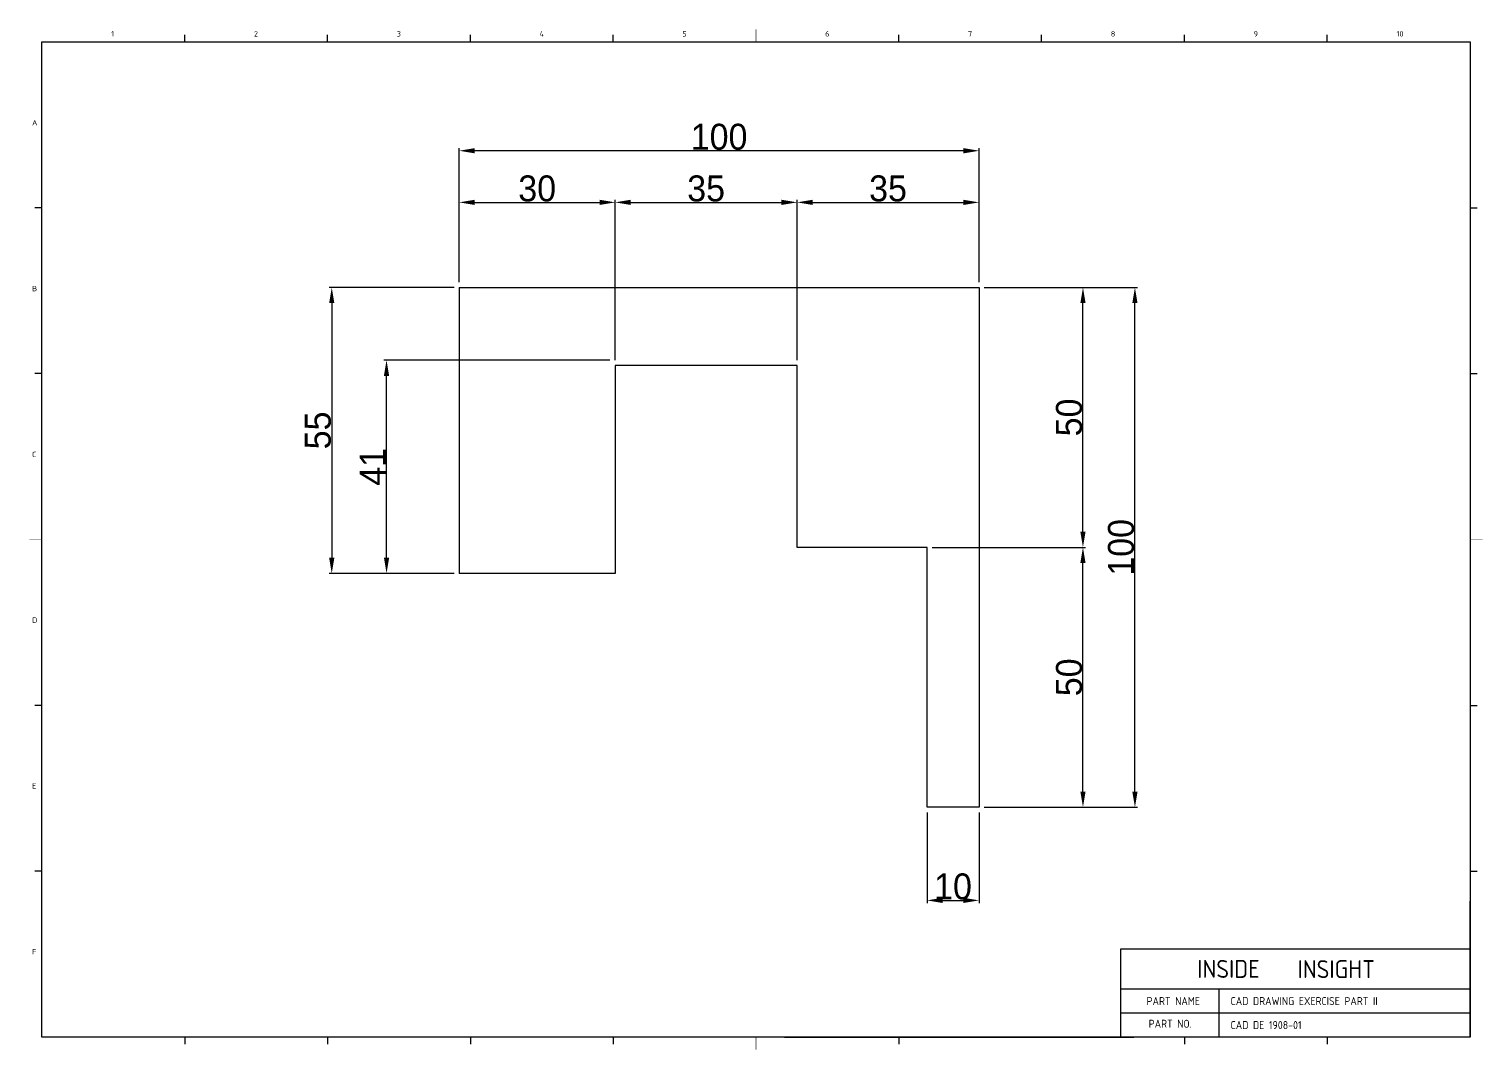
# Model space of a CAD drawing. Header units: inches. Extents: x 328 to 12229, y 132 to 477.
# Drawn here: x 6521.9 to 6801.6, y 136.5 to 332.9 of the extents above; entities that cross this region are included whole.
import ezdxf

# ---------------------------------------------------------------- set-up
doc = ezdxf.new("R2010")
doc.units = ezdxf.units.IN
doc.header["$MEASUREMENT"] = 0
doc.linetypes.add('D2', pattern=[11.2, 8, -0.8, 0.4, -0.8, 0.4, -0.8])
doc.layers.add('3', color=3, linetype='D2')
doc.layers.add('DIMENSION', color=3, linetype='Continuous', lineweight=25)
doc.styles.add('A', font='GENISO', dxfattribs={"bigfont": 'WHGTXT'})
doc.styles.get("Standard").update_dxf_attribs({"font": 'gulim.ttc'})
doc.dimstyles.new('Copy of Copy of inside insight-1', dxfattribs={"dimscale": 100, "dimtxt": 5, "dimasz": 3, "dimexe": 0.5, "dimexo": 1, "dimgap": 0.09, "dimtad": 1, "dimdec": 0, "dimzin": 0, "dimdsep": 46, "dimtxsty": 'Standard', "dimcen": 0.09, "dimdle": 1, "dimclrd": 3, "dimclre": 3, "dimclrt": 2, "dimadec": 0, "dimazin": 0, "dimtfac": 1, "dimtdec": 0, "dimtofl": 0, "dimtmove": 0, "dimatfit": 3, "dimfxl": 0, "dimtolj": 1, "dimtzin": 0, "dimarcsym": 0})

# ---------------------------------------------------------------- blocks, each defined once
blk = doc.blocks.new('*D338')
at = {"layer": 'Defpoints', "color": 0}
for p in [(6634.61, 299.57), (6604.61, 283.19), (6634.61, 268.19)]:
    blk.add_point(p, dxfattribs=at)
at = {"layer": 'DIMENSION', "color": 3, "lineweight": -2}
for p, q in [((6604.61, 284.19), (6604.61, 300.07)), ((6607.61, 299.57), (6631.61, 299.57)), ((6634.61, 269.19), (6634.61, 300.07))]:
    blk.add_line(p, q, dxfattribs=at)
at = {"layer": 'DIMENSION', "color": 3}
for points in [[(6607.61, 300.07), (6607.61, 299.07), (6604.61, 299.57)], [(6631.61, 299.07), (6631.61, 300.07), (6634.61, 299.57)]]:
    blk.add_solid(points, dxfattribs=at)
at = {"layer": 'DIMENSION', "color": 2, "insert": (6619.61, 302.22), "char_height": 5, "attachment_point": 5}
blk.add_mtext('\\A1;30', dxfattribs=at)
blk = doc.blocks.new('*D345')
at = {"layer": 'Defpoints', "color": 0}
for p in [(6669.61, 299.57), (6634.61, 269.19), (6669.61, 268.19)]:
    blk.add_point(p, dxfattribs=at)
at = {"layer": 'DIMENSION', "color": 3, "lineweight": -2}
for p, q in [((6634.61, 270.19), (6634.61, 300.07)), ((6637.61, 299.57), (6666.61, 299.57)), ((6669.61, 269.19), (6669.61, 300.07))]:
    blk.add_line(p, q, dxfattribs=at)
at = {"layer": 'DIMENSION', "color": 3}
for points in [[(6637.61, 300.07), (6637.61, 299.07), (6634.61, 299.57)], [(6666.61, 299.07), (6666.61, 300.07), (6669.61, 299.57)]]:
    blk.add_solid(points, dxfattribs=at)
at = {"layer": 'DIMENSION', "color": 2, "insert": (6652.11, 302.22), "char_height": 5, "attachment_point": 5}
blk.add_mtext('\\A1;35', dxfattribs=at)
blk = doc.blocks.new('*D350')
at = {"layer": 'Defpoints', "color": 0}
for p in [(6704.61, 299.57), (6704.61, 283.19), (6669.61, 268.19)]:
    blk.add_point(p, dxfattribs=at)
at = {"layer": 'DIMENSION', "color": 3, "lineweight": -2}
for p, q in [((6669.61, 269.19), (6669.61, 300.07)), ((6672.61, 299.57), (6701.61, 299.57)), ((6704.61, 284.19), (6704.61, 300.07))]:
    blk.add_line(p, q, dxfattribs=at)
at = {"layer": 'DIMENSION', "color": 3}
for points in [[(6672.61, 300.07), (6672.61, 299.07), (6669.61, 299.57)], [(6701.61, 299.07), (6701.61, 300.07), (6704.61, 299.57)]]:
    blk.add_solid(points, dxfattribs=at)
at = {"layer": 'DIMENSION', "color": 2, "insert": (6687.11, 302.22), "char_height": 5, "attachment_point": 5}
blk.add_mtext('\\A1;35', dxfattribs=at)
blk = doc.blocks.new('*D355')
at = {"layer": 'Defpoints', "color": 0}
for p in [(6590.63, 269.19), (6634.61, 269.19), (6604.61, 228.19)]:
    blk.add_point(p, dxfattribs=at)
at = {"layer": 'DIMENSION', "color": 3, "lineweight": -2}
for p, q in [((6633.61, 269.19), (6590.13, 269.19)), ((6590.63, 231.19), (6590.63, 266.19)), ((6603.61, 228.19), (6590.13, 228.19))]:
    blk.add_line(p, q, dxfattribs=at)
at = {"layer": 'DIMENSION', "color": 3}
for points in [[(6591.13, 266.19), (6590.13, 266.19), (6590.63, 269.19)], [(6590.13, 231.19), (6591.13, 231.19), (6590.63, 228.19)]]:
    blk.add_solid(points, dxfattribs=at)
at = {"layer": 'DIMENSION', "color": 2, "insert": (6587.97, 248.69), "char_height": 5, "attachment_point": 5, "rotation": 90}
blk.add_mtext('\\A1;41', dxfattribs=at)
blk = doc.blocks.new('*D359')
at = {"layer": 'Defpoints', "color": 0}
for p in [(6604.61, 283.19), (6580.09, 228.19), (6604.61, 228.19)]:
    blk.add_point(p, dxfattribs=at)
at = {"layer": 'DIMENSION', "color": 3, "lineweight": -2}
for p, q in [((6603.61, 283.19), (6579.59, 283.19)), ((6580.09, 280.19), (6580.09, 231.19)), ((6603.61, 228.19), (6579.59, 228.19))]:
    blk.add_line(p, q, dxfattribs=at)
at = {"layer": 'DIMENSION', "color": 3}
for points in [[(6580.59, 280.19), (6579.59, 280.19), (6580.09, 283.19)], [(6579.59, 231.19), (6580.59, 231.19), (6580.09, 228.19)]]:
    blk.add_solid(points, dxfattribs=at)
at = {"layer": 'DIMENSION', "color": 2, "insert": (6577.44, 255.69), "char_height": 5, "attachment_point": 5, "rotation": 90}
blk.add_mtext('\\A1;55', dxfattribs=at)
blk = doc.blocks.new('*D362')
at = {"layer": 'Defpoints', "color": 0}
for p in [(6704.61, 283.19), (6724.61, 283.19), (6694.61, 233.19)]:
    blk.add_point(p, dxfattribs=at)
at = {"layer": 'DIMENSION', "color": 3, "lineweight": -2}
for p, q in [((6705.61, 283.19), (6725.11, 283.19)), ((6724.61, 236.19), (6724.61, 280.19)), ((6695.61, 233.19), (6725.11, 233.19))]:
    blk.add_line(p, q, dxfattribs=at)
at = {"layer": 'DIMENSION', "color": 3}
for points in [[(6725.11, 280.19), (6724.11, 280.19), (6724.61, 283.19)], [(6724.11, 236.19), (6725.11, 236.19), (6724.61, 233.19)]]:
    blk.add_solid(points, dxfattribs=at)
at = {"layer": 'DIMENSION', "color": 2, "insert": (6721.96, 258.19), "char_height": 5, "attachment_point": 5, "rotation": 90}
blk.add_mtext('\\A1;50', dxfattribs=at)
blk = doc.blocks.new('*D367')
at = {"layer": 'Defpoints', "color": 0}
for p in [(6694.61, 233.19), (6724.61, 233.19), (6704.61, 183.19)]:
    blk.add_point(p, dxfattribs=at)
at = {"layer": 'DIMENSION', "color": 3, "lineweight": -2}
for p, q in [((6695.61, 233.19), (6725.11, 233.19)), ((6724.61, 186.19), (6724.61, 230.19)), ((6705.61, 183.19), (6725.11, 183.19))]:
    blk.add_line(p, q, dxfattribs=at)
at = {"layer": 'DIMENSION', "color": 3}
for points in [[(6725.11, 230.19), (6724.11, 230.19), (6724.61, 233.19)], [(6724.11, 186.19), (6725.11, 186.19), (6724.61, 183.19)]]:
    blk.add_solid(points, dxfattribs=at)
at = {"layer": 'DIMENSION', "color": 2, "insert": (6721.96, 208.19), "char_height": 5, "attachment_point": 5, "rotation": 90}
blk.add_mtext('\\A1;50', dxfattribs=at)
blk = doc.blocks.new('*D370')
at = {"layer": 'Defpoints', "color": 0}
for p in [(6704.61, 283.19), (6734.61, 283.19), (6704.61, 183.19)]:
    blk.add_point(p, dxfattribs=at)
at = {"layer": 'DIMENSION', "color": 3, "lineweight": -2}
for p, q in [((6705.61, 283.19), (6735.11, 283.19)), ((6734.61, 186.19), (6734.61, 280.19)), ((6705.61, 183.19), (6735.11, 183.19))]:
    blk.add_line(p, q, dxfattribs=at)
at = {"layer": 'DIMENSION', "color": 3}
for points in [[(6735.11, 280.19), (6734.11, 280.19), (6734.61, 283.19)], [(6734.11, 186.19), (6735.11, 186.19), (6734.61, 183.19)]]:
    blk.add_solid(points, dxfattribs=at)
at = {"layer": 'DIMENSION', "color": 2, "insert": (6731.96, 233.19), "char_height": 5, "attachment_point": 5, "rotation": 90}
blk.add_mtext('\\A1;100', dxfattribs=at)
blk = doc.blocks.new('*D373')
at = {"layer": 'Defpoints', "color": 0}
for p in [(6694.61, 183.19), (6704.61, 183.19), (6704.61, 165.27)]:
    blk.add_point(p, dxfattribs=at)
at = {"layer": 'DIMENSION', "color": 3, "lineweight": -2}
for p, q in [((6694.61, 182.19), (6694.61, 164.77)), ((6704.61, 182.19), (6704.61, 164.77)), ((6697.61, 165.27), (6701.61, 165.27))]:
    blk.add_line(p, q, dxfattribs=at)
at = {"layer": 'DIMENSION', "color": 3}
for points in [[(6697.61, 165.77), (6697.61, 164.77), (6694.61, 165.27)], [(6701.61, 164.77), (6701.61, 165.77), (6704.61, 165.27)]]:
    blk.add_solid(points, dxfattribs=at)
at = {"layer": 'DIMENSION', "color": 2, "insert": (6699.61, 167.93), "char_height": 5, "attachment_point": 5}
blk.add_mtext('\\A1;10', dxfattribs=at)
blk = doc.blocks.new('*D377')
at = {"layer": 'Defpoints', "color": 0}
for p in [(6604.61, 309.5), (6604.61, 283.19), (6704.61, 284.19)]:
    blk.add_point(p, dxfattribs=at)
at = {"layer": 'DIMENSION', "color": 3, "lineweight": -2}
for p, q in [((6604.61, 284.19), (6604.61, 310)), ((6701.61, 309.5), (6607.61, 309.5)), ((6704.61, 285.19), (6704.61, 310))]:
    blk.add_line(p, q, dxfattribs=at)
at = {"layer": 'DIMENSION', "color": 3}
for points in [[(6607.61, 310), (6607.61, 309), (6604.61, 309.5)], [(6701.61, 309), (6701.61, 310), (6704.61, 309.5)]]:
    blk.add_solid(points, dxfattribs=at)
at = {"layer": 'DIMENSION', "color": 2, "insert": (6654.61, 312.16), "char_height": 5, "attachment_point": 5}
blk.add_mtext('\\A1;100', dxfattribs=at)

msp = doc.modelspace()

# ---------------------------------------------------------------- linework, layer by layer
at = {"linetype": 'Continuous'}
for p, q in [((6524.332273, 330.438328), (6799.084273, 330.438328)), ((6524.332273, 138.975928), (6524.332273, 330.438328)), ((6799.084273, 330.438328), (6799.084273, 138.975928)), ((6799.084273, 138.975928), (6524.332273, 138.975928))]:
    msp.add_line(p, q, dxfattribs=at)
for p, q in [((6604.613891, 283.186293), (6704.613891, 283.186293)), ((6604.613891, 283.186293), (6604.613891, 228.186293)), ((6704.613891, 283.186293), (6704.613891, 183.186293)), ((6669.613891, 268.186293), (6634.613891, 268.186293)), ((6634.613891, 268.186293), (6634.613891, 228.186293)), ((6669.613891, 233.186293), (6669.613891, 268.186293)), ((6694.613891, 233.186293), (6669.613891, 233.186293)), ((6694.613891, 183.186293), (6694.613891, 233.186293)), ((6634.613891, 228.186293), (6604.613891, 228.186293)), ((6704.613891, 183.186293), (6694.613891, 183.186293))]:
    msp.add_line(p, q)
at = {"layer": '3', "color": 3, "linetype": 'Continuous'}
for p, q in [((6551.807473, 330.438328), (6551.807473, 331.820728)), ((6579.282673, 330.438328), (6579.282673, 331.820728)), ((6634.233073, 330.438328), (6634.233073, 331.820728)), ((6689.183473, 330.438328), (6689.183473, 331.820728)), ((6716.658673, 330.438328), (6716.658673, 331.820728)), ((6744.133873, 330.438328), (6744.133873, 331.820728)), ((6771.609073, 330.438328), (6771.609073, 331.820728)), ((6524.332273, 298.539448), (6522.949873, 298.539448)), ((6799.084273, 298.539448), (6800.466673, 298.539448)), ((6524.332273, 266.640568), (6522.949873, 266.640568)), ((6799.084273, 266.640568), (6800.466673, 266.640568)), ((6524.332273, 202.773688), (6522.949873, 202.773688)), ((6799.084273, 202.773688), (6800.466673, 202.773688)), ((6524.332273, 170.874808), (6522.949873, 170.874808)), ((6799.084273, 170.874808), (6800.466673, 170.874808)), ((6799.084273, 138.975928), (6799.084273, 165.149944)), ((6799.084273, 155.912056), (6731.852977, 155.912056)), ((6731.852977, 155.912056), (6731.852977, 138.975928)), ((6799.084273, 148.213816), (6731.852977, 148.213816)), ((6750.841969, 138.975928), (6750.841969, 148.213816)), ((6799.084273, 143.594872), (6731.852977, 143.594872)), ((6551.807473, 138.975928), (6551.807473, 137.593528)), ((6579.282673, 138.975928), (6579.282673, 137.593528)), ((6606.757873, 138.975928), (6606.757873, 137.593528)), ((6634.233073, 138.975928), (6634.233073, 137.593528)), ((6667.161531, 138.975928), (6734.392827, 138.975928)), ((6689.183473, 138.975928), (6689.183473, 137.593528)), ((6744.133873, 138.975928), (6744.133873, 137.593528)), ((6771.609073, 138.975928), (6771.609073, 137.593528))]:
    msp.add_line(p, q, dxfattribs=at)
at = {"layer": '3', "linetype": 'Continuous'}
msp.add_line((6606.757873, 330.438328), (6606.757873, 331.820728), dxfattribs=at)
at = {"layer": '3', "color": 3, "linetype": 'Continuous', "const_width": 0.10368}
for points in [[(6661.708273, 330.438328), (6661.708273, 332.857528)], [(6524.332273, 234.707128), (6521.913073, 234.707128)], [(6799.084273, 234.707128), (6801.503473, 234.707128)], [(6661.708273, 138.975928), (6661.708273, 136.556728)]]:
    msp.add_lwpolyline(points, dxfattribs=at)

# ---------------------------------------------------------------- texts
at = {"linetype": 'Continuous', "style": 'A'}
for s, height, p in [('1', 1.0368, (6537.637873, 331.475128)), ('2', 1.0368, (6565.113073, 331.475128)), ('3', 1.0368, (6592.588273, 331.475128)), ('4', 1.0368, (6620.063473, 331.475128)), ('5', 1.0368, (6647.538673, 331.475128)), ('6', 1.0368, (6675.013873, 331.475128)), ('7', 1.0368, (6702.489073, 331.475128)), ('8', 1.0368, (6729.964273, 331.475128)), ('9', 1.0368, (6757.439473, 331.475128)), ('10', 1.0368, (6784.914673, 331.475128)), ('A', 1.0368, (6522.431473, 314.367928)), ('B', 1.0368, (6522.431473, 282.469048)), ('C', 1.0368, (6522.431473, 250.570168)), ('D', 1.0368, (6522.431473, 218.671288)), ('E', 1.0368, (6522.431473, 186.772408)), ('F', 1.0368, (6522.431473, 154.873528)), ('INSIDE', 3.4510268, (6746.594443, 150.365453)), ('INSIGHT', 3.4510268, (6765.897587, 150.32166)), ('PART NAME', 1.539648, (6736.852606, 145.13452)), ('CAD DRAWING EXERCISE PART II', 1.539648, (6753.009406, 145.13452)), ('PART NO.', 1.539648, (6737.259533, 140.772184)), ('CAD DE 1908-01', 1.539648, (6753.009406, 140.515576))]:
    msp.add_text(s, height=height, dxfattribs=at).set_placement(p)

# ---------------------------------------------------------------- dimensions: what is measured, and where the dimension line sits
at = {"layer": 'DIMENSION'}
for base, p1, p2, picture, middle in [((6604.613891, 309.499818), (6704.613891, 284.186293), (6604.613891, 283.186293), '*D377', (6654.613891, 312.157318)), ((6634.613891, 299.569266), (6604.613891, 283.186293), (6634.613891, 268.186293), '*D338', (6619.613891, 302.221766)), ((6669.613891, 299.569266), (6634.613891, 269.186293), (6669.613891, 268.186293), '*D345', (6652.113891, 302.221766)), ((6704.613891, 299.569266), (6669.613891, 268.186293), (6704.613891, 283.186293), '*D350', (6687.113891, 302.221766)), ((6704.613891, 165.271148), (6694.613891, 183.186293), (6704.613891, 183.186293), '*D373', (6699.613891, 167.928648))]:
    dim = msp.add_linear_dim(base=base, p1=p1, p2=p2, dimstyle='Copy of Copy of inside insight-1', override={"dimscale": 1, "dimlfac": 1, "dimtxsty": 'Standard', "dimsah": 1, "dimtolj": 1}, dxfattribs=at)
    dim.commit()
    dim.dimension.update_dxf_attribs({"geometry": picture, "text_midpoint": middle})
for base, p1, p2, picture, middle in [((6580.094286, 228.186293), (6604.613891, 283.186293), (6604.613891, 228.186293), '*D359', (6577.444286, 255.686293)), ((6724.613891, 283.186293), (6694.613891, 233.186293), (6704.613891, 283.186293), '*D362', (6721.961391, 258.186293)), ((6734.613891, 283.186293), (6704.613891, 183.186293), (6704.613891, 283.186293), '*D370', (6731.956391, 233.186293)), ((6590.626197, 269.186293), (6604.613891, 228.186293), (6634.613891, 269.186293), '*D355', (6587.968697, 248.686293)), ((6724.613891, 233.186293), (6704.613891, 183.186293), (6694.613891, 233.186293), '*D367', (6721.961391, 208.186293))]:
    dim = msp.add_linear_dim(base=base, p1=p1, p2=p2, angle=90, dimstyle='Copy of Copy of inside insight-1', override={"dimscale": 1, "dimlfac": 1, "dimtxsty": 'Standard', "dimsah": 1, "dimtolj": 1}, dxfattribs=at)
    dim.commit()
    dim.dimension.update_dxf_attribs({"geometry": picture, "text_midpoint": middle})

doc.saveas('drawing.dxf')
